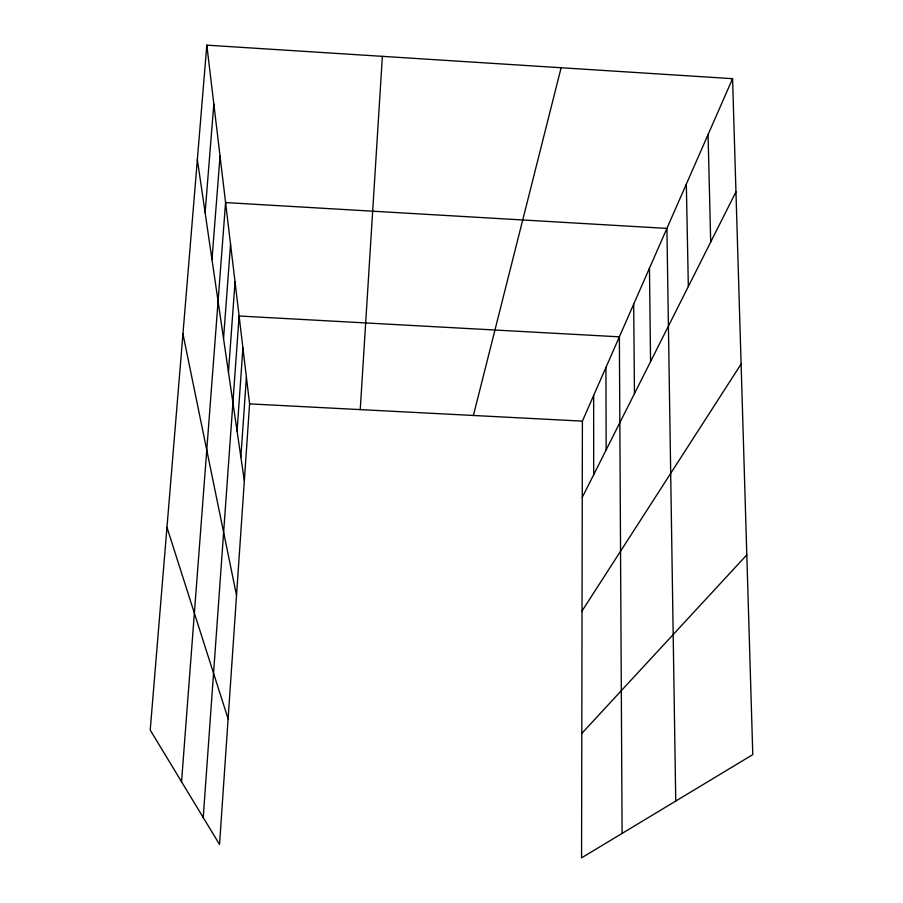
<?xml version="1.0" encoding="UTF-8"?>
<svg xmlns="http://www.w3.org/2000/svg" width="903" height="903" viewBox="0 0 903 903"><rect width="100%" height="100%" fill="white"/><g stroke="black" fill="none" stroke-linecap="round" stroke-linejoin="round"><path stroke-width="1.35" d="M732.57 78.674L582.401 421.125L581.566 857.85L752.786 754.615L732.57 78.674L206.81 45.15L150.214 730.064L219.542 844.452L249.589 403.878L206.81 45.15M360.241 409.612L382.375 56.347M240.864 457.053L246.395 377.149M237.071 431.115L242.918 347.982M228.459 372.205L235.04 281.894M203.231 817.531L239.103 316.005L619.368 336.83L622.099 833.401M223.538 338.591L230.547 244.273M181.548 781.761L225.581 202.577L666.911 228.414L675.749 801.063M211.979 259.556L220.039 156.117M205.116 212.668L213.819 104.003M473.398 415.482L561.124 67.748M582.254 497.418L735.956 191.842M582.04 611.004L741.103 364.056M581.803 733.417L746.815 554.882M249.589 403.878L582.401 421.125M166.965 527.307L228.109 718.844M182.948 333.884L236.53 595.325M197.351 159.571L244.341 480.78M708.065 134.547L710.695 242.072M686.325 184.122L688.334 286.511M649.46 268.214L650.555 361.629M633.692 304.176L634.448 393.663M605.936 367.465L606.161 449.897M593.655 395.458L593.677 474.707"/></g></svg>
